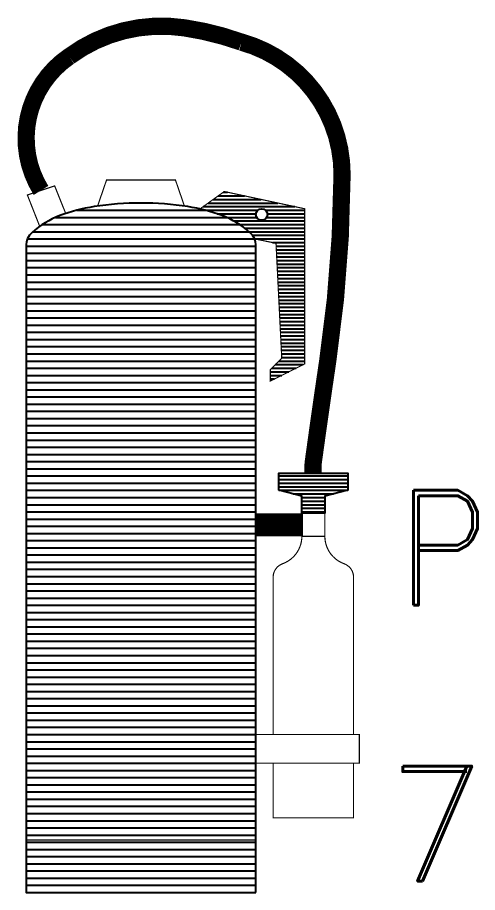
# Model space of a CAD drawing. Header units: millimetres. Extents: x -3 to 2253, y -3 to 1300.
# Drawn here: x 802.85 to 810.86, y -2.5 to 12.73 of the extents above; entities that cross this region are included whole.
import ezdxf

# ---------------------------------------------------------------- set-up
doc = ezdxf.new("R2010")
doc.units = ezdxf.units.MM
for name, color, linetype in [('ROOD', 1, 'Continuous'), ('TXT', 7, 'Continuous'), ('VEILIG', 7, 'Continuous')]:
    doc.layers.add(name, color=color, linetype=linetype)
doc.styles.add('ROMAND', font='romand')

# ---------------------------------------------------------------- blocks, each defined once
blk = doc.blocks.new('*X31')
at = {"color": 0}
for p, q in [((175.4, 17.75), (176.6, 17.75)), ((175.4, 17.6875), (176.6, 17.6875)), ((175.4, 17.625), (176.6, 17.625)), ((175.4, 17.5625), (176.6, 17.5625)), ((175.4, 17.5), (176.6, 17.5)), ((175.65, 17.4375), (176.35, 17.4375)), ((175.8, 17.375), (176.2, 17.375)), ((175.8, 17.3125), (176.2, 17.3125)), ((175.8, 17.25), (176.2, 17.25)), ((175.8, 17.1875), (176.2, 17.1875)), ((175.8, 17.125), (176.2, 17.125))]:
    blk.add_line(p, q, dxfattribs=at)
blk = doc.blocks.new('*X30')
at = {"color": 0}
for p, q in [((154.258, 22.562), (155.092, 22.562)), ((154.345, 22.625), (154.8, 22.625)), ((154.433, 22.688), (154.508, 22.688)), ((154.083, 22.438), (155.675, 22.438)), ((154.171, 22.5), (155.383, 22.5)), ((154.115, 22.375), (155.034, 22.375)), ((154.324, 22.312), (155.001, 22.312)), ((154.489, 22.25), (155.013, 22.25)), ((155.166, 22.375), (155.85, 22.375)), ((155.187, 22.25), (155.85, 22.25)), ((155.199, 22.312), (155.85, 22.312)), ((154.615, 22.188), (155.85, 22.188)), ((154.718, 22.125), (155.85, 22.125)), ((154.805, 22.062), (155.85, 22.062)), ((154.881, 22), (155.85, 22)), ((154.939, 21.938), (155.85, 21.938)), ((154.977, 21.875), (155.85, 21.875)), ((155.288, 21.812), (155.85, 21.812)), ((155.352, 21.75), (155.85, 21.75)), ((155.356, 21.688), (155.85, 21.688)), ((155.359, 21.625), (155.85, 21.625)), ((155.362, 21.562), (155.85, 21.562)), ((155.365, 21.5), (155.85, 21.5)), ((155.368, 21.438), (155.85, 21.438)), ((155.371, 21.375), (155.85, 21.375)), ((155.374, 21.312), (155.85, 21.312)), ((155.378, 21.25), (155.85, 21.25)), ((155.381, 21.188), (155.85, 21.188)), ((155.384, 21.125), (155.85, 21.125)), ((155.387, 21.062), (155.85, 21.062)), ((155.39, 21), (155.85, 21)), ((155.393, 20.938), (155.85, 20.938)), ((155.396, 20.875), (155.85, 20.875)), ((155.399, 20.812), (155.85, 20.812)), ((155.403, 20.75), (155.85, 20.75)), ((155.406, 20.688), (155.85, 20.688)), ((155.409, 20.625), (155.85, 20.625)), ((155.412, 20.562), (155.85, 20.562)), ((155.415, 20.5), (155.85, 20.5)), ((155.418, 20.438), (155.85, 20.438)), ((155.421, 20.375), (155.85, 20.375)), ((155.424, 20.312), (155.85, 20.312)), ((155.428, 20.25), (155.85, 20.25)), ((155.431, 20.188), (155.85, 20.188)), ((155.434, 20.125), (155.85, 20.125)), ((155.437, 20.062), (155.85, 20.062)), ((155.44, 20), (155.85, 20)), ((155.443, 19.938), (155.85, 19.938)), ((155.446, 19.875), (155.85, 19.875)), ((155.449, 19.812), (155.85, 19.812)), ((155.338, 19.688), (155.825, 19.688)), ((155.4, 19.75), (155.85, 19.75)), ((155.25, 19.562), (155.575, 19.562)), ((155.25, 19.5), (155.45, 19.5)), ((155.275, 19.625), (155.7, 19.625)), ((155.25, 19.438), (155.325, 19.438))]:
    blk.add_line(p, q, dxfattribs=at)
blk = doc.blocks.new('*X29')
at = {"color": 0}
for p, q in [((151.511, 22.25), (154.489, 22.25)), ((151.885, 22.375), (154.115, 22.375)), ((151.282, 22.125), (154.718, 22.125)), ((151.119, 22), (154.881, 22)), ((151.025, 21.875), (154.975, 21.875)), ((151, 21.75), (155, 21.75)), ((151, 21.625), (155, 21.625)), ((151, 21.5), (155, 21.5)), ((151, 21.375), (155, 21.375)), ((151, 21.25), (155, 21.25)), ((151, 21.125), (155, 21.125)), ((151, 21), (155, 21)), ((151, 20.875), (155, 20.875)), ((151, 20.75), (155, 20.75)), ((151, 20.625), (155, 20.625)), ((151, 20.5), (155, 20.5)), ((151, 20.375), (155, 20.375)), ((151, 20.25), (155, 20.25)), ((151, 20.125), (155, 20.125)), ((151, 20), (155, 20)), ((151, 19.875), (155, 19.875)), ((151, 19.75), (155, 19.75)), ((151, 19.625), (155, 19.625)), ((151, 19.5), (155, 19.5)), ((151, 19.375), (155, 19.375)), ((151, 19.25), (155, 19.25)), ((151, 19.125), (155, 19.125)), ((151, 19), (155, 19)), ((151, 18.875), (155, 18.875)), ((151, 18.75), (155, 18.75)), ((151, 18.625), (155, 18.625)), ((151, 18.5), (155, 18.5)), ((151, 18.375), (155, 18.375)), ((151, 18.25), (155, 18.25)), ((151, 18.125), (155, 18.125)), ((151, 18), (155, 18)), ((151, 17.875), (155, 17.875)), ((151, 17.75), (155, 17.75)), ((151, 17.625), (155, 17.625)), ((151, 17.5), (155, 17.5)), ((151, 17.375), (155, 17.375)), ((151, 17.25), (155, 17.25)), ((151, 17.125), (155, 17.125)), ((151, 17), (155, 17)), ((151, 16.875), (155, 16.875)), ((151, 16.75), (155, 16.75)), ((151, 16.625), (155, 16.625)), ((151, 16.5), (155, 16.5)), ((151, 16.375), (155, 16.375)), ((151, 16.25), (155, 16.25)), ((151, 16.125), (155, 16.125)), ((151, 16), (155, 16)), ((151, 15.875), (155, 15.875)), ((151, 15.75), (155, 15.75)), ((151, 15.625), (155, 15.625)), ((151, 15.5), (155, 15.5)), ((151, 15.375), (155, 15.375)), ((151, 15.25), (155, 15.25)), ((151, 15.125), (155, 15.125)), ((151, 15), (155, 15)), ((151, 14.875), (155, 14.875)), ((151, 14.75), (155, 14.75)), ((151, 14.625), (155, 14.625)), ((151, 14.5), (155, 14.5)), ((151, 14.375), (155, 14.375)), ((151, 14.25), (155, 14.25)), ((151, 14.125), (155, 14.125)), ((151, 14), (155, 14)), ((151, 13.875), (155, 13.875)), ((151, 13.75), (155, 13.75)), ((151, 13.625), (155, 13.625)), ((151, 13.5), (155, 13.5)), ((151, 13.375), (155, 13.375)), ((151, 13.25), (155, 13.25)), ((151, 13.125), (155, 13.125)), ((151, 13), (155, 13)), ((151, 12.875), (155, 12.875)), ((151, 12.75), (155, 12.75)), ((151, 12.625), (155, 12.625)), ((151, 12.5), (155, 12.5)), ((151, 12.375), (155, 12.375)), ((151, 12.25), (155, 12.25)), ((151, 12.125), (155, 12.125)), ((151, 12), (155, 12)), ((151, 11.875), (155, 11.875)), ((151, 11.75), (155, 11.75)), ((151, 11.625), (155, 11.625)), ((151, 11.5), (155, 11.5)), ((151, 11.375), (155, 11.375)), ((151, 11.25), (155, 11.25)), ((151, 11.125), (155, 11.125)), ((151, 11), (155, 11)), ((151, 10.875), (155, 10.875)), ((151, 10.75), (155, 10.75)), ((151, 10.625), (155, 10.625)), ((151, 10.5), (155, 10.5))]:
    blk.add_line(p, q, dxfattribs=at)
blk = doc.blocks.new('0108')
at = {"layer": 'VEILIG'}
blk.add_line((2.8, -0.9), (2.8, -1.3), dxfattribs=at)
for points, const_width in [([(-1.741, 4.719, -0.401039), (-1.25, 7.05, -0.19819), (0.75, 7.55, -0.049364), (1.75, 7.3, -0.336167), (3.5, 5, -0.035542), (3.25, 1.75, 0.002964), (3, 0, 0.054401), (2.995, -0.2, 0.340199)], 0.3), ([(2.3, -4.75), (2.3, -2.013, -0.315578), (2.465, -1.778, 0.315578), (2.8, -1.3), (3.2, -1.3, 0.315578), (3.535, -1.778, -0.315578), (3.7, -2.013), (3.7, -4.75)], 0.02)]:
    blk.add_lwpolyline(points, format="xyb", dxfattribs=dict(at, const_width=const_width))
for points, const_width in [([(-0.756, 4.446), (-0.6, 4.9), (0.6, 4.9), (0.756, 4.446)], 0.02), ([(-1.31, 4.317), (-1.503, 4.798), (-1.978, 4.64), (-1.763, 4.094)], 0.02), ([(2, 3.75), (-2, 3.75)], 0.024), ([(2.8, -1.1), (2, -1.1)], 0.4), ([(3.2, -0.9), (3.2, -1.3)], 0.02), ([(2, -5.25), (3.8, -5.25), (3.8, -4.75), (2, -4.75)], 0.02), ([(2.3, -5.25), (2.3, -6.2), (3.7, -6.2), (3.7, -5.25)], 0.02), ([(2, -6.588), (-2, -6.588)], 0.024)]:
    blk.add_lwpolyline(points, dxfattribs=dict(at, const_width=const_width))
at = {"layer": 'VEILIG', "const_width": 0.02}
blk.add_lwpolyline([(2.85, 4.4), (2.85, 1.7), (2.25, 1.4), (2.25, 1.6), (2.45, 1.8), (2.35, 3.8), (1.974, 3.876, 0.108525), (1.895, 3.988, 0.094525), (1.414, 4.28, 0.033535), (1.026, 4.397), (1.45, 4.7)], format="xyb", close=True, dxfattribs=at)
at = {"layer": 'VEILIG'}
blk.add_lwpolyline([(2, -7.5), (2, 3.75, 0.211848), (1.895, 3.988, 0.094525), (1.414, 4.28, 0.051213), (0.817, 4.437, 0.038544), (0, 4.5, 0.038544), (-0.817, 4.437, 0.051213), (-1.414, 4.28, 0.094525), (-1.895, 3.988, 0.211848), (-2, 3.75), (-2, -7.5)], format="xyb", close=True, dxfattribs=at)
blk.add_lwpolyline([(2.4, -0.5), (2.4, -0.2), (3.6, -0.2), (3.6, -0.5), (3.2, -0.6), (3.2, -0.9), (2.8, -0.9), (2.8, -0.6)], close=True, dxfattribs=at)
blk.add_circle((2.1, 4.3), 0.1, dxfattribs=at)
at = {"layer": 'ROOD'}
blk.add_blockref('*X29', (-153, -18), dxfattribs=at)
at = {"layer": 'VEILIG'}
for name, p in [('*X30', (-153, -18)), ('*X31', (-173, -18))]:
    blk.add_blockref(name, p, dxfattribs=at)
at = {"layer": 'TXT', "style": 'ROMAND'}
for s, p in [('P', (4.4, -2.5)), ('7', (4.3, -7.3))]:
    blk.add_text(s, height=2, dxfattribs=at).set_placement(p)

msp = doc.modelspace()

# ---------------------------------------------------------------- block references
msp.add_blockref('0108', (805, 5))

doc.saveas('drawing.dxf')
